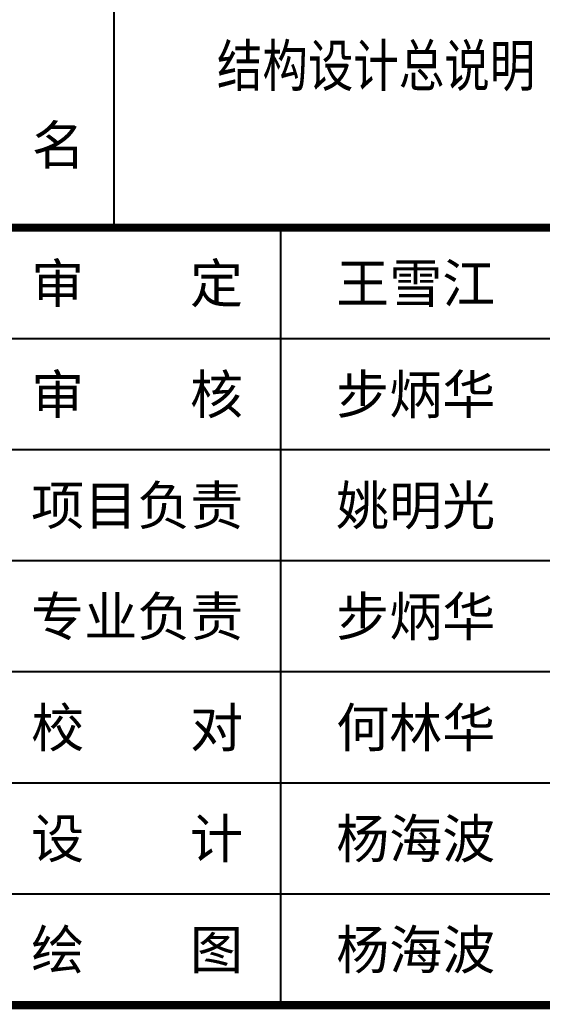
# Model space of a CAD drawing. Extents: x 447413 to 2975780, y -1432727 to 1301644.
# Drawn here: x 2341221 to 2344983, y 886451 to 893577 of the extents above; entities that cross this region are included whole.
import ezdxf
from ezdxf.enums import TextEntityAlignment as Align

# ---------------------------------------------------------------- set-up
doc = ezdxf.new("R2010")
doc.units = 0
doc.header["$LTSCALE"] = 1000
doc.header["$MEASUREMENT"] = 0
doc.layers.add('图名', color=7, linetype='Continuous')
doc.layers.add('图框', color=253, linetype='Continuous')
doc.styles.add('cx_biaoti', font='')
doc.styles.add('iicon5', font='simhei.ttf')
doc.styles.get('cx_biaoti').set_extended_font_data('SimSun')

# ---------------------------------------------------------------- blocks, each defined once
blk = doc.blocks.new('新块A1图框')
at = {"layer": '图框', "color": 153}
for p, q in [((51499.2, -111674.1), (51499.2, -114074.1)), ((52699.2, -114074.1), (52699.2, -119674.1)), ((57199.2, -114874.1), (50699.2, -114874.1)), ((57199.2, -115674.1), (50699.2, -115674.1)), ((57199.2, -116474.1), (50699.2, -116474.1)), ((57199.2, -117274.1), (50699.2, -117274.1)), ((57199.2, -118074.1), (50699.2, -118074.1)), ((57199.2, -118874.1), (50699.2, -118874.1))]:
    blk.add_line(p, q, dxfattribs=at)
at = {"layer": '图框', "color": 153, "const_width": 58}
for points in [[(50699.2, -114074.1), (57199.2, -114074.1)], [(50699.2, -119674.1), (57199.2, -119674.1)]]:
    blk.add_lwpolyline(points, dxfattribs=at)
at = {"layer": '图框', "color": 153, "style": 'cx_biaoti'}
blk.add_text('名', height=280, dxfattribs=at).set_placement((51099.2, -113474.1), align=Align.MIDDLE)
for s, p in [('审    定', (50902.7, -114615.7)), ('审    核', (50902.7, -115415.7)), ('项目负责', (50902.7, -116214.9)), ('专业负责', (50902.7, -117014.9)), ('校    对', (50902.7, -117815.7)), ('设    计', (50902.7, -118614.1)), ('绘    图', (50902.7, -119414.9))]:
    blk.add_text(s, height=280, dxfattribs=at).set_placement(p)
blk = doc.blocks.new('11213')
at = {"layer": '图框', "color": 153, "style": 'cx_biaoti'}
for s, p in [('王雪江', (-1600.7, 5059.2)), ('步炳华', (-1600.7, 4259.2)), ('姚明光', (-1600.7, 3459.2)), ('步炳华', (-1600.7, 2659.2)), ('何林华', (-1600.7, 1859.2)), ('杨海波', (-1600.7, 1059.2)), ('杨海波', (-1600.7, 259.2))]:
    blk.add_text(s, height=280, dxfattribs=at).set_placement(p)
blk = doc.blocks.new('A1')
blk.add_blockref('11213', (2185218.1, 696508.7))
at = {"layer": '图框'}
blk.add_blockref('新块A1图框', (2130518.9, 816182.8), dxfattribs=at)
blk = doc.blocks.new('图名')
at = {"layer": '图名', "style": 'iicon5', "width": 0.7}
blk.add_attdef('图名', (2629106.6, 144662), '', height=300, dxfattribs=at)

msp = doc.modelspace()

# ---------------------------------------------------------------- block references
msp.add_blockref('A1', (159881.3, 189971.3))
at = {"layer": '图名'}
ref = msp.add_blockref('图名', (-286465.9, 748435.8), dxfattribs=at)
ref.add_attrib('图名', '结构设计总说明', (2342640.7, 893097.8), dxfattribs={"height": 300, "style": 'iicon5', "width": 0.8})

doc.saveas('drawing.dxf')
